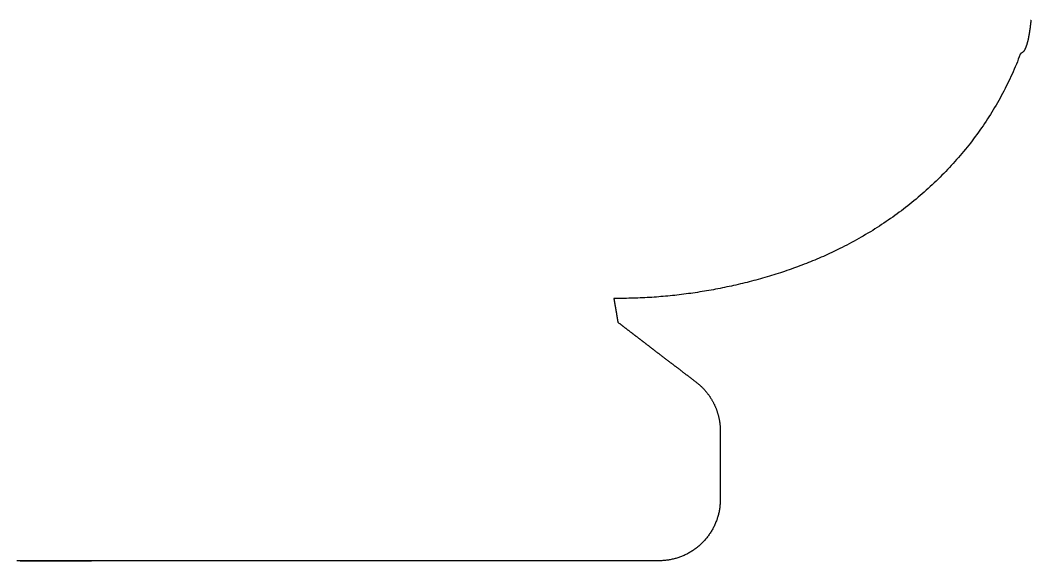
# Model space of a CAD drawing. Extents: x 0 to 29, y 0 to 30.
# Drawn here: x 14.51 to 28.53, y 0.01 to 7.51 of the extents above; entities that cross this region are included whole.
import ezdxf

# ---------------------------------------------------------------- set-up
doc = ezdxf.new("R2010")
doc.units = 0
doc.layers.add('Layer_1', color=7, linetype='CONTINUOUS')

msp = doc.modelspace()

# ---------------------------------------------------------------- linework, layer by layer
at = {"layer": 'Layer_1', "color": 7}
for points in [[(28.524849, 7.507294), (28.525131, 7.506053), (28.525375, 7.504902), (28.525585, 7.503836), (28.525765, 7.502846), (28.52592, 7.501927), (28.526052, 7.501074), (28.526164, 7.500281), (28.526259, 7.499545), (28.52634, 7.49886), (28.526467, 7.49759), (28.526552, 7.496496), (28.526608, 7.495551), (28.526641, 7.494733), (28.526658, 7.494025), (28.526665, 7.493412), (28.526655, 7.492351), (28.526631, 7.491566), (28.526603, 7.490984), (28.526546, 7.490121), (28.526469, 7.48927), (28.526469, 7.48927), (28.526469, 7.48927), (28.526469, 7.48927), (28.526469, 7.48927), (28.526469, 7.48927), (28.526469, 7.48927), (28.526469, 7.48927), (28.526469, 7.48927), (28.526469, 7.48927), (28.526469, 7.48927), (28.526469, 7.48927), (28.526469, 7.48927), (28.526469, 7.48927), (28.526469, 7.48927), (28.526469, 7.48927), (28.526469, 7.48927), (28.526469, 7.48927), (28.526469, 7.48927), (28.526038, 7.48506), (28.525607, 7.480903), (28.525177, 7.476796), (28.524747, 7.472739), (28.524319, 7.468731), (28.52389, 7.464773), (28.523463, 7.460863), (28.523036, 7.457), (28.52261, 7.453184), (28.522042, 7.448164), (28.521476, 7.443224), (28.520912, 7.438364), (28.520349, 7.433581), (28.519788, 7.428876), (28.519229, 7.424246), (28.518671, 7.419689), (28.518116, 7.415206), (28.517562, 7.410793), (28.51701, 7.406451), (28.516461, 7.402178), (28.515913, 7.397972), (28.515368, 7.393833), (28.514825, 7.389759), (28.514284, 7.385749), (28.513746, 7.381802), (28.51321, 7.377916), (28.512676, 7.374092), (28.512144, 7.370327), (28.511615, 7.366621), (28.511089, 7.362973), (28.510565, 7.359381), (28.510044, 7.355845), (28.509525, 7.352364), (28.509009, 7.348936), (28.508495, 7.345561), (28.507984, 7.342238), (28.507476, 7.338966), (28.50697, 7.335744), (28.506467, 7.332572), (28.505967, 7.329447), (28.50547, 7.326371), (28.504727, 7.321834), (28.503991, 7.317401), (28.503262, 7.313068), (28.502538, 7.308832), (28.501822, 7.304692), (28.501111, 7.300644), (28.500407, 7.296687), (28.49971, 7.292818), (28.499019, 7.289036), (28.498106, 7.284112), (28.497204, 7.279333), (28.496315, 7.274694), (28.495437, 7.27019), (28.494571, 7.265817), (28.493716, 7.26157), (28.492873, 7.257445), (28.492041, 7.253439), (28.491221, 7.249546), (28.490412, 7.245765), (28.489615, 7.24209), (28.488829, 7.23852), (28.488054, 7.235049), (28.48729, 7.231676), (28.486537, 7.228396), (28.485796, 7.225208), (28.485065, 7.222107), (28.483985, 7.217598), (28.482928, 7.213274), (28.481896, 7.209125), (28.480887, 7.205144), (28.479901, 7.201322), (28.478616, 7.196444), (28.477371, 7.191823), (28.476165, 7.187442), (28.474996, 7.183289), (28.473864, 7.179349), (28.472768, 7.175609), (28.471706, 7.172058), (28.470679, 7.168686), (28.469684, 7.165481), (28.468721, 7.162434), (28.467323, 7.158106), (28.465994, 7.154092), (28.464728, 7.150363), (28.463124, 7.145761), (28.461624, 7.141583), (28.460222, 7.137785), (28.458911, 7.134327), (28.457686, 7.131173), (28.455971, 7.126882), (28.454423, 7.123135), (28.452563, 7.118785), (28.450945, 7.115134), (28.449537, 7.112057), (28.447702, 7.108181), (28.44573, 7.104185), (28.444263, 7.101325), (28.442083, 7.097248), (28.439929, 7.09342), (28.439285, 7.092311), (28.438654, 7.091241), (28.438035, 7.090208), (28.437429, 7.089211), (28.436835, 7.088249), (28.436253, 7.08732), (28.435682, 7.086423), (28.435123, 7.085557), (28.434575, 7.084721), (28.434038, 7.083913), (28.433512, 7.083132), (28.432997, 7.082378), (28.432492, 7.081649), (28.431998, 7.080944), (28.431513, 7.080263), (28.431038, 7.079604), (28.430573, 7.078968), (28.430117, 7.078352), (28.42967, 7.077756), (28.429232, 7.077179), (28.428804, 7.076622), (28.427965, 7.075551), (28.427161, 7.074549), (28.426389, 7.073609), (28.425648, 7.072728), (28.424937, 7.071901), (28.424255, 7.071125), (28.4236, 7.070396), (28.422971, 7.06971), (28.422368, 7.069065), (28.421789, 7.068457), (28.421232, 7.067885), (28.420698, 7.067346), (28.420185, 7.066838), (28.419693, 7.066358), (28.41922, 7.065905), (28.418315, 7.06506), (28.417481, 7.064304), (28.416711, 7.063628), (28.416001, 7.063022), (28.415346, 7.062476), (28.41474, 7.061984), (28.41418, 7.06154), (28.413663, 7.061138), (28.413184, 7.060773), (28.412303, 7.06012), (28.411551, 7.059581), (28.410907, 7.059132), (28.410354, 7.058756), (28.40988, 7.05844), (28.409068, 7.057914), (28.408477, 7.05754), (28.407616, 7.057012), (28.406789, 7.05652), (28.406789, 7.05652), (28.406789, 7.05652), (28.406789, 7.05652), (28.406789, 7.05652), (28.406789, 7.05652), (28.406789, 7.05652), (28.406789, 7.05652), (28.406789, 7.05652), (28.406789, 7.05652), (28.406789, 7.05652), (28.406789, 7.05652), (28.406789, 7.05652), (28.406789, 7.05652), (28.406789, 7.05652), (28.406789, 7.05652), (28.406789, 7.05652), (28.406789, 7.05652), (28.406789, 7.05652), (28.406789, 7.05652), (28.406789, 7.05652), (28.406789, 7.05652), (28.406789, 7.05652), (28.406789, 7.05652), (28.406789, 7.05652), (28.406789, 7.05652), (28.406789, 7.05652), (28.406789, 7.05652), (28.406789, 7.05652), (28.406789, 7.05652), (28.406789, 7.05652), (28.406789, 7.05652), (28.406789, 7.05652), (28.406789, 7.05652), (28.406789, 7.05652), (28.406789, 7.05652), (28.406789, 7.05652), (28.406789, 7.05652), (28.406789, 7.05652), (28.406789, 7.05652), (28.406789, 7.05652), (28.406789, 7.05652), (28.406789, 7.05652), (28.406789, 7.05652), (28.406789, 7.05652), (28.406789, 7.05652), (28.406789, 7.05652), (28.4061, 7.056145), (28.405494, 7.055793), (28.404955, 7.055464), (28.404473, 7.055155), (28.403617, 7.054576), (28.402903, 7.054069), (28.402295, 7.053625), (28.401766, 7.053237), (28.4013, 7.052897), (28.400465, 7.052303), (28.39981, 7.051857), (28.399296, 7.051523), (28.398477, 7.051021), (28.398043, 7.050771), (28.397589, 7.05052), (28.397589, 7.05052), (28.397589, 7.05052), (28.397589, 7.05052), (28.397589, 7.05052), (28.397589, 7.05052), (28.397589, 7.05052), (28.397589, 7.05052), (28.397589, 7.05052), (28.397589, 7.05052), (28.397589, 7.05052), (28.397589, 7.05052), (28.397589, 7.05052), (28.397589, 7.05052), (28.397589, 7.05052), (28.397589, 7.05052), (28.397589, 7.05052), (28.397589, 7.05052), (28.397589, 7.05052), (28.397589, 7.05052), (28.397589, 7.05052), (28.397589, 7.05052), (28.397589, 7.05052), (28.397589, 7.05052), (28.397589, 7.05052), (28.397589, 7.05052), (28.397589, 7.05052), (28.397589, 7.05052), (28.397589, 7.05052), (28.397589, 7.05052), (28.397589, 7.05052), (28.397589, 7.05052), (28.397589, 7.05052), (28.397589, 7.05052), (28.397589, 7.05052), (28.397589, 7.05052), (28.397589, 7.05052), (28.397589, 7.05052), (28.397589, 7.05052), (28.397589, 7.05052), (28.397589, 7.05052), (28.397589, 7.05052), (28.397589, 7.05052), (28.397589, 7.05052), (28.397589, 7.05052), (28.397589, 7.05052), (28.397589, 7.05052), (28.397589, 7.05052), (28.397589, 7.05052), (28.397589, 7.05052), (28.397589, 7.05052), (28.397589, 7.05052), (28.397589, 7.05052), (28.397589, 7.05052), (28.397589, 7.05052), (28.397589, 7.05052), (28.397589, 7.05052), (28.397589, 7.05052), (28.397589, 7.05052), (28.397589, 7.05052), (28.397589, 7.05052), (28.397589, 7.05052), (28.397589, 7.05052), (28.397589, 7.05052), (28.397589, 7.05052), (28.397589, 7.05052), (28.397589, 7.05052), (28.397589, 7.05052), (28.397589, 7.05052), (28.397589, 7.05052), (28.397589, 7.05052), (28.397589, 7.05052), (28.397589, 7.05052), (28.397589, 7.05052), (28.397589, 7.05052), (28.397589, 7.05052), (28.397589, 7.05052), (28.397589, 7.05052), (28.397589, 7.05052), (28.397589, 7.05052), (28.397589, 7.05052), (28.397589, 7.05052), (28.397589, 7.05052), (28.397589, 7.05052), (28.397589, 7.05052), (28.397589, 7.05052), (28.396771, 7.050177), (28.395916, 7.049785), (28.395099, 7.04939), (28.394357, 7.049017), (28.393703, 7.048678), (28.39314, 7.048376), (28.39266, 7.048113), (28.391872, 7.04766), (28.391338, 7.047337), (28.390666, 7.046894), (28.390189, 7.04652), (28.390189, 7.04652), (28.390189, 7.04652), (28.390189, 7.04652), (28.390189, 7.04652), (28.390189, 7.04652), (28.390189, 7.04652), (28.390189, 7.04652), (28.390189, 7.04652), (28.390189, 7.04652), (28.390189, 7.04652), (28.390189, 7.04652), (28.390189, 7.04652), (28.390189, 7.04652), (28.390189, 7.04652), (28.390189, 7.04652), (28.390189, 7.04652), (28.390189, 7.04652), (28.390189, 7.04652), (28.390189, 7.04652), (28.390189, 7.04652), (28.390189, 7.04652), (28.390189, 7.04652), (28.390189, 7.04652), (28.390189, 7.04652), (28.390189, 7.04652), (28.390189, 7.04652), (28.390189, 7.04652), (28.390189, 7.04652), (28.390189, 7.04652), (28.390189, 7.04652), (28.390189, 7.04652), (28.390189, 7.04652), (28.390189, 7.04652), (28.390189, 7.04652), (28.390189, 7.04652), (28.390189, 7.04652), (28.390189, 7.04652), (28.390189, 7.04652), (28.390189, 7.04652), (28.390189, 7.04652), (28.390189, 7.04652), (28.390189, 7.04652), (28.390189, 7.04652), (28.390189, 7.04652), (28.390189, 7.04652), (28.390189, 7.04652), (28.390189, 7.04652), (28.390189, 7.04652), (28.390189, 7.04652), (28.390189, 7.04652), (28.390189, 7.04652), (28.390189, 7.04652), (28.390189, 7.04652), (28.390189, 7.04652), (28.390189, 7.04652), (28.390189, 7.04652), (28.390189, 7.04652), (28.390189, 7.04652), (28.390189, 7.04652), (28.390189, 7.04652), (28.390189, 7.04652), (28.390189, 7.04652), (28.390189, 7.04652), (28.390189, 7.04652), (28.390189, 7.04652), (28.390189, 7.04652), (28.390189, 7.04652), (28.390189, 7.04652), (28.390189, 7.04652), (28.390189, 7.04652), (28.390189, 7.04652), (28.390189, 7.04652), (28.390189, 7.04652), (28.390189, 7.04652), (28.390189, 7.04652), (28.390189, 7.04652), (28.390189, 7.04652), (28.390189, 7.04652), (28.390189, 7.04652), (28.390189, 7.04652), (28.390189, 7.04652), (28.390189, 7.04652), (28.390189, 7.04652), (28.390189, 7.04652), (28.390189, 7.04652), (28.390189, 7.04652), (28.390189, 7.04652), (28.390189, 7.04652), (28.390189, 7.04652), (28.389821, 7.046253), (28.389254, 7.045828), (28.388626, 7.045354), (28.388013, 7.044891), (28.387451, 7.044471), (28.386957, 7.044104), (28.38613, 7.0435), (28.385577, 7.043109), (28.384929, 7.042681), (28.384589, 7.04252), (28.384589, 7.04252), (28.384589, 7.04252), (28.384589, 7.04252), (28.384589, 7.04252), (28.384589, 7.04252), (28.384589, 7.04252), (28.384589, 7.04252), (28.384589, 7.04252), (28.384589, 7.04252), (28.384589, 7.04252), (28.384589, 7.04252), (28.384589, 7.04252), (28.384589, 7.04252), (28.384589, 7.04252), (28.384589, 7.04252), (28.384589, 7.04252), (28.384589, 7.04252), (28.384589, 7.04252), (28.384589, 7.04252), (28.384589, 7.04252), (28.384589, 7.04252), (28.384589, 7.04252), (28.384589, 7.04252), (28.384589, 7.04252), (28.384589, 7.04252), (28.384589, 7.04252), (28.384589, 7.04252), (28.384589, 7.04252), (28.384589, 7.04252), (28.384589, 7.04252), (28.384589, 7.04252), (28.384589, 7.04252), (28.384589, 7.04252), (28.384589, 7.04252), (28.384589, 7.04252), (28.384589, 7.04252), (28.384589, 7.04252), (28.384589, 7.04252), (28.384589, 7.04252), (28.384589, 7.04252), (28.384589, 7.04252), (28.384589, 7.04252), (28.384589, 7.04252), (28.384589, 7.04252), (28.384589, 7.04252), (28.384589, 7.04252), (28.384589, 7.04252), (28.384589, 7.04252), (28.384589, 7.04252), (28.384589, 7.04252), (28.384589, 7.04252), (28.384589, 7.04252), (28.384589, 7.04252), (28.384589, 7.04252), (28.384589, 7.04252), (28.384589, 7.04252), (28.384589, 7.04252), (28.384589, 7.04252), (28.384589, 7.04252), (28.384589, 7.04252), (28.384589, 7.04252), (28.384589, 7.04252), (28.384589, 7.04252), (28.384589, 7.04252), (28.384589, 7.04252), (28.384589, 7.04252), (28.384589, 7.04252), (28.384589, 7.04252), (28.384589, 7.04252), (28.384589, 7.04252), (28.384589, 7.04252), (28.384589, 7.04252), (28.384589, 7.04252), (28.384589, 7.04252), (28.384589, 7.04252), (28.384589, 7.04252), (28.384589, 7.04252), (28.384589, 7.04252), (28.384589, 7.04252), (28.384589, 7.04252), (28.384589, 7.04252), (28.384589, 7.04252), (28.384589, 7.04252), (28.384589, 7.04252), (28.384589, 7.04252), (28.384589, 7.04252), (28.384589, 7.04252), (28.384589, 7.04252), (28.384589, 7.04252), (28.384589, 7.04252), (28.384339, 7.042105), (28.383958, 7.041373), (28.383537, 7.040526), (28.383126, 7.039679), (28.382751, 7.03889), (28.382423, 7.038187), (28.382143, 7.037577), (28.381908, 7.037058), (28.381534, 7.036208), (28.381295, 7.035643), (28.381025, 7.034956), (28.380889, 7.03452), (28.380889, 7.03452), (28.380889, 7.03452), (28.380889, 7.03452), (28.380889, 7.03452), (28.380889, 7.03452), (28.380889, 7.03452), (28.380889, 7.03452), (28.380889, 7.03452), (28.380889, 7.03452), (28.380889, 7.03452), (28.380889, 7.03452), (28.380889, 7.03452), (28.380889, 7.03452), (28.380889, 7.03452), (28.380889, 7.03452), (28.380889, 7.03452), (28.380889, 7.03452), (28.380889, 7.03452), (28.380889, 7.03452), (28.380889, 7.03452), (28.380889, 7.03452), (28.380889, 7.03452), (28.380889, 7.03452), (28.380889, 7.03452), (28.380889, 7.03452), (28.380889, 7.03452), (28.380889, 7.03452), (28.380889, 7.03452), (28.380889, 7.03452), (28.380889, 7.03452), (28.380889, 7.03452), (28.380889, 7.03452), (28.380889, 7.03452), (28.380889, 7.03452), (28.380889, 7.03452), (28.380889, 7.03452), (28.380889, 7.03452), (28.380889, 7.03452), (28.380889, 7.03452), (28.380889, 7.03452), (28.380889, 7.03452), (28.380889, 7.03452), (28.380889, 7.03452), (28.380889, 7.03452), (28.380889, 7.03452), (28.380889, 7.03452), (28.380889, 7.03452), (28.380889, 7.03452), (28.380889, 7.03452), (28.380889, 7.03452), (28.380889, 7.03452), (28.380889, 7.03452), (28.380889, 7.03452), (28.380889, 7.03452), (28.380889, 7.03452), (28.380889, 7.03452), (28.380889, 7.03452), (28.380889, 7.03452), (28.380889, 7.03452), (28.380889, 7.03452), (28.380889, 7.03452), (28.380889, 7.03452), (28.380889, 7.03452), (28.380889, 7.03452), (28.380889, 7.03452), (28.380889, 7.03452), (28.380889, 7.03452), (28.380889, 7.03452), (28.380889, 7.03452), (28.380889, 7.03452), (28.380889, 7.03452), (28.380889, 7.03452), (28.380889, 7.03452), (28.380889, 7.03452), (28.380889, 7.03452), (28.380889, 7.03452), (28.380889, 7.03452), (28.380889, 7.03452), (28.380889, 7.03452), (28.380889, 7.03452), (28.380889, 7.03452), (28.380889, 7.03452), (28.380889, 7.03452), (28.380889, 7.03452), (28.380889, 7.03452), (28.380889, 7.03452), (28.380889, 7.03452), (28.380889, 7.03452), (28.367404, 6.999118), (28.353775, 6.964209), (28.34001, 6.929785), (28.326118, 6.895839), (28.311431, 6.860775), (28.296622, 6.826222), (28.281699, 6.792173), (28.266671, 6.75862), (28.251544, 6.725557), (28.235629, 6.691498), (28.219625, 6.657958), (28.203539, 6.624929), (28.186671, 6.590993), (28.16973, 6.557597), (28.152727, 6.524732), (28.135668, 6.492389), (28.117844, 6.459238), (28.099976, 6.426636), (28.081351, 6.393293), (28.062698, 6.360525), (28.044023, 6.32832), (28.025335, 6.29667), (28.005918, 6.26437), (27.986503, 6.232646), (27.966375, 6.200337), (27.946267, 6.168626), (27.926185, 6.1375), (27.906139, 6.106948), (27.885415, 6.075893), (27.864028, 6.044382), (27.842704, 6.013494), (27.821453, 5.983214), (27.80028, 5.953531), (27.778487, 5.923465), (27.756088, 5.893063), (27.733802, 5.863298), (27.711635, 5.834155), (27.688209, 5.803844), (27.664931, 5.774205), (27.64181, 5.745223), (27.61885, 5.716883), (27.594711, 5.687543), (27.570766, 5.658889), (27.547021, 5.630903), (27.522168, 5.602056), (27.497551, 5.573916), (27.473173, 5.546466), (27.447764, 5.518283), (27.422631, 5.490824), (27.397779, 5.464069), (27.371978, 5.436701), (27.346494, 5.410066), (27.320128, 5.382915), (27.294117, 5.356523), (27.267294, 5.329706), (27.240864, 5.303669), (27.213694, 5.277294), (27.186955, 5.251716), (27.159549, 5.22588), (27.131531, 5.199855), (27.104021, 5.174675), (27.077017, 5.150311), (27.048471, 5.124927), (27.020507, 5.100422), (26.99214, 5.075923), (26.963429, 5.051486), (26.93537, 5.027947), (26.906124, 5.003764), (26.877603, 4.980523), (26.848057, 4.956793), (26.819307, 4.934037), (26.789692, 4.910932), (26.760941, 4.888822), (26.731483, 4.866491), (26.701443, 4.844049), (26.670949, 4.821603), (26.640129, 4.799252), (26.61046, 4.778052), (26.579306, 4.756116), (26.549444, 4.735398), (26.518438, 4.7142), (26.487704, 4.693499), (26.45735, 4.673354), (26.426443, 4.653141), (26.395243, 4.63304), (26.364001, 4.613213), (26.33296, 4.593806), (26.300731, 4.573961), (26.267879, 4.554047), (26.234951, 4.534402), (26.202461, 4.515322), (26.170873, 4.497058), (26.138568, 4.478666), (26.106618, 4.460759), (26.074437, 4.443002), (26.040976, 4.424833), (26.008007, 4.40722), (25.975406, 4.390083), (25.941881, 4.372746), (25.908207, 4.35562), (25.879107, 4.341055), (25.850161, 4.326786), (25.821373, 4.312806), (25.792747, 4.299109), (25.764287, 4.285691), (25.735995, 4.272545), (25.706595, 4.259084), (25.677386, 4.245909), (25.648371, 4.233015), (25.618298, 4.219849), (25.588442, 4.206976), (25.558808, 4.194389), (25.529397, 4.182083), (25.500211, 4.17005), (25.471254, 4.158285), (25.442525, 4.146783), (25.412839, 4.135071), (25.382225, 4.123176), (25.351887, 4.111569), (25.321826, 4.100243), (25.292043, 4.089191), (25.262538, 4.078406), (25.233314, 4.067884), (25.203254, 4.057223), (25.172394, 4.046449), (25.141861, 4.035957), (25.111653, 4.025738), (25.081773, 4.015787), (25.052218, 4.006097), (25.020898, 3.995991), (24.989952, 3.986169), (24.959378, 3.976622), (24.929175, 3.967344), (24.899342, 3.958327), (24.867911, 3.948983), (24.836896, 3.939919), (24.806297, 3.931128), (24.77611, 3.922601), (24.744469, 3.913817), (24.713288, 3.905314), (24.682564, 3.897083), (24.652291, 3.889114), (24.620711, 3.880951), (24.589629, 3.873064), (24.559041, 3.865445), (24.528941, 3.858083), (24.497677, 3.85058), (24.466946, 3.843346), (24.43515, 3.836007), (24.40393, 3.828946), (24.373278, 3.82215), (24.341681, 3.815288), (24.310693, 3.808697), (24.278858, 3.80207), (24.247671, 3.795718), (24.217122, 3.78963), (24.18584, 3.783534), (24.1539, 3.777451), (24.122681, 3.771645), (24.092169, 3.766103), (24.059864, 3.760377), (24.028357, 3.754932), (23.997629, 3.749756), (23.965359, 3.744461), (23.933954, 3.739447), (23.902302, 3.734531), (23.870473, 3.729728), (23.839564, 3.725197), (23.807551, 3.720644), (23.776531, 3.716366), (23.744596, 3.712101), (23.713718, 3.708111), (23.682106, 3.704162), (23.64991, 3.700282), (23.617279, 3.696495), (23.585926, 3.692995), (23.554296, 3.689601), (23.522525, 3.686332), (23.490747, 3.683201), (23.459086, 3.680222), (23.426409, 3.677293), (23.395404, 3.674651), (23.363727, 3.67209), (23.331661, 3.66964), (23.299481, 3.667327), (23.26745, 3.66517), (23.235811, 3.663181), (23.203154, 3.661276), (23.171572, 3.659579), (23.139849, 3.658017), (23.107242, 3.656562), (23.075728, 3.655301), (23.043686, 3.654167), (23.012183, 3.653197), (22.980636, 3.65237), (22.94803, 3.65167), (22.916095, 3.651137), (22.884705, 3.65076), (22.852615, 3.650528), (22.820576, 3.65045), (22.819687, 3.65045), (22.818697, 3.65045), (22.81742, 3.65045), (22.815906, 3.65045), (22.814197, 3.65045), (22.81329, 3.65045), (22.812348, 3.65045), (22.811376, 3.65045), (22.810378, 3.65045), (22.809356, 3.65045), (22.808315, 3.65045), (22.807257, 3.65045), (22.806184, 3.65045), (22.8051, 3.65045), (22.804007, 3.65045), (22.802907, 3.65045), (22.801803, 3.65045), (22.800696, 3.65045), (22.799587, 3.65045), (22.79848, 3.65045), (22.797374, 3.65045), (22.796272, 3.65045), (22.795175, 3.65045), (22.794084, 3.65045), (22.793001, 3.65045), (22.791925, 3.65045), (22.790859, 3.65045), (22.789803, 3.65045), (22.788757, 3.65045), (22.787723, 3.65045), (22.786701, 3.65045), (22.785691, 3.65045), (22.784695, 3.65045), (22.783712, 3.65045), (22.782743, 3.65045), (22.781788, 3.65045), (22.780848, 3.65045), (22.779922, 3.65045), (22.779011, 3.65045), (22.778116, 3.65045), (22.777236, 3.65045), (22.776371, 3.65045), (22.775521, 3.65045), (22.774687, 3.65045), (22.773869, 3.65045), (22.773066, 3.65045), (22.771494, 3.65045), (22.769985, 3.65045), (22.768538, 3.65045), (22.767151, 3.65045), (22.765824, 3.65045), (22.764555, 3.65045), (22.763343, 3.65045), (22.762186, 3.65045), (22.761083, 3.65045), (22.760032, 3.65045), (22.759031, 3.65045), (22.758078, 3.65045), (22.757172, 3.65045), (22.75631, 3.65045), (22.755492, 3.65045), (22.754715, 3.65045), (22.753978, 3.65045), (22.753278, 3.65045), (22.751967, 3.65045), (22.750791, 3.65045), (22.74974, 3.65045), (22.748801, 3.65045), (22.747962, 3.65045), (22.747216, 3.65045), (22.746551, 3.65045), (22.7454, 3.65045), (22.7445, 3.65045), (22.743798, 3.65045), (22.742772, 3.65045), (22.74175, 3.65045), (22.741396, 3.65045), (22.741396, 3.65045), (22.741396, 3.65045), (22.741396, 3.65045), (22.741396, 3.65045), (22.741396, 3.65045), (22.741396, 3.65045), (22.741396, 3.65045), (22.741396, 3.65045), (22.741396, 3.65045), (22.741396, 3.65045), (22.741396, 3.65045), (22.741396, 3.65045), (22.741396, 3.65045), (22.741396, 3.65045), (22.741396, 3.65045), (22.741396, 3.65045), (22.741396, 3.65045), (22.741396, 3.65045), (22.741396, 3.65045), (22.741396, 3.65045), (22.741396, 3.65045), (22.741396, 3.65045), (22.741396, 3.65045), (22.741555, 3.6495), (22.741711, 3.648566), (22.741897, 3.647458), (22.741995, 3.646872), (22.742096, 3.646268), (22.742199, 3.645653), (22.742303, 3.645032), (22.742407, 3.644408), (22.742512, 3.643787), (22.742615, 3.64317), (22.742717, 3.642561), (22.742817, 3.641962), (22.742915, 3.641374), (22.743012, 3.640801), (22.743199, 3.63968), (22.743375, 3.638627), (22.74354, 3.637646), (22.743692, 3.636737), (22.743832, 3.6359), (22.74396, 3.635133), (22.744078, 3.634433), (22.744184, 3.633796), (22.744281, 3.633219), (22.744452, 3.632196), (22.74459, 3.631374), (22.7447, 3.630718), (22.744864, 3.629734), (22.744962, 3.629151), (22.745096, 3.62835), (22.745096, 3.62835), (22.745096, 3.62835), (22.745096, 3.62835), (22.745096, 3.62835), (22.745096, 3.62835), (22.745096, 3.62835), (22.745096, 3.62835), (22.745096, 3.62835), (22.745096, 3.62835), (22.745096, 3.62835), (22.745096, 3.62835), (22.745096, 3.62835), (22.745096, 3.62835), (22.745096, 3.62835), (22.745096, 3.62835), (22.745096, 3.62835), (22.745096, 3.62835), (22.745096, 3.62835), (22.745096, 3.62835), (22.745096, 3.62835), (22.745096, 3.62835), (22.745096, 3.62835), (22.745096, 3.62835), (22.745096, 3.62835), (22.745096, 3.62835), (22.745096, 3.62835), (22.745096, 3.62835), (22.745096, 3.62835), (22.745096, 3.62835), (22.745096, 3.62835), (22.745096, 3.62835), (22.745096, 3.62835), (22.745096, 3.62835), (22.745096, 3.62835), (22.745096, 3.62835), (22.745096, 3.62835), (22.745096, 3.62835), (22.745096, 3.62835), (22.745096, 3.62835), (22.745096, 3.62835), (22.745096, 3.62835), (22.745096, 3.62835), (22.745096, 3.62835), (22.745096, 3.62835), (22.745096, 3.62835), (22.745096, 3.62835), (22.745096, 3.62835), (22.745096, 3.62835), (22.745096, 3.62835), (22.745096, 3.62835), (22.745096, 3.62835), (22.745096, 3.62835), (22.745096, 3.62835), (22.745096, 3.62835), (22.745096, 3.62835), (22.745096, 3.62835), (22.745096, 3.62835), (22.745096, 3.62835), (22.745096, 3.62835), (22.745096, 3.62835), (22.745096, 3.62835), (22.745096, 3.62835), (22.745096, 3.62835), (22.745096, 3.62835), (22.745096, 3.62835), (22.745096, 3.62835), (22.745096, 3.62835), (22.745096, 3.62835), (22.745096, 3.62835), (22.745096, 3.62835), (22.745096, 3.62835), (22.745348, 3.626875), (22.745621, 3.625284), (22.745912, 3.623588), (22.746221, 3.621795), (22.746545, 3.619916), (22.746883, 3.61796), (22.747233, 3.615934), (22.747594, 3.613846), (22.747965, 3.611705), (22.748345, 3.609515), (22.748732, 3.607285), (22.749125, 3.605019), (22.749524, 3.602724), (22.749927, 3.600404), (22.750334, 3.598064), (22.750743, 3.59571), (22.751155, 3.593344), (22.751568, 3.59097), (22.751981, 3.588594), (22.752395, 3.586217), (22.752809, 3.583842), (22.753221, 3.581474), (22.753632, 3.579114), (22.754042, 3.576764), (22.754449, 3.574428), (22.754853, 3.572107), (22.755255, 3.569802), (22.755653, 3.567517), (22.756048, 3.565251), (22.756439, 3.563007), (22.756826, 3.560786), (22.757209, 3.55859), (22.757588, 3.556418), (22.757962, 3.554272), (22.758331, 3.552154), (22.758696, 3.550063), (22.759055, 3.548), (22.75941, 3.545966), (22.759759, 3.543962), (22.760104, 3.541987), (22.760443, 3.540042), (22.760776, 3.538128), (22.761105, 3.536244), (22.761428, 3.534391), (22.761745, 3.532568), (22.762058, 3.530777), (22.762365, 3.529016), (22.762666, 3.527286), (22.762962, 3.525587), (22.763253, 3.523919), (22.763538, 3.522281), (22.763818, 3.520673), (22.764093, 3.519096), (22.764363, 3.517548), (22.764627, 3.51603), (22.764886, 3.514542), (22.76514, 3.513083), (22.765389, 3.511652), (22.765634, 3.51025), (22.765873, 3.508877), (22.766107, 3.507531), (22.766336, 3.506212), (22.766561, 3.504921), (22.767, 3.502398), (22.767421, 3.499982), (22.767823, 3.497667), (22.768208, 3.495452), (22.768577, 3.493332), (22.768929, 3.491304), (22.769266, 3.489366), (22.769588, 3.487513), (22.769895, 3.485743), (22.770188, 3.484052), (22.770468, 3.482438), (22.770736, 3.480896), (22.770991, 3.479424), (22.771234, 3.47802), (22.771467, 3.47668), (22.771688, 3.475401), (22.771899, 3.474181), (22.772101, 3.473017), (22.772481, 3.470814), (22.772827, 3.468814), (22.773141, 3.466997), (22.773425, 3.465348), (22.773683, 3.46385), (22.773917, 3.46249), (22.77413, 3.461254), (22.774323, 3.460131), (22.774668, 3.45812), (22.774951, 3.456466), (22.775184, 3.455102), (22.775376, 3.453974), (22.775685, 3.452151), (22.775894, 3.450914), (22.776038, 3.450062), (22.776231, 3.448909), (22.776396, 3.44791), (22.776396, 3.44791), (22.776396, 3.44791), (22.776623, 3.446483), (22.776877, 3.444895), (22.777203, 3.442847), (22.777388, 3.441685), (22.777587, 3.440438), (22.777798, 3.439114), (22.77802, 3.437722), (22.778252, 3.436267), (22.778492, 3.434758), (22.778741, 3.4332), (22.778996, 3.431599), (22.779257, 3.429962), (22.779523, 3.428292), (22.779794, 3.426594), (22.780068, 3.424874), (22.780345, 3.423136), (22.780624, 3.421383), (22.780906, 3.419618), (22.781188, 3.417846), (22.781471, 3.41607), (22.781755, 3.414292), (22.782038, 3.412514), (22.782321, 3.41074), (22.782603, 3.408972), (22.782883, 3.407212), (22.783162, 3.405462), (22.783439, 3.403723), (22.783715, 3.401997), (22.783987, 3.400286), (22.784258, 3.39859), (22.784525, 3.396912), (22.78479, 3.395252), (22.785051, 3.393612), (22.785309, 3.391991), (22.785564, 3.390392), (22.785816, 3.388814), (22.786064, 3.387258), (22.786308, 3.385725), (22.786549, 3.384216), (22.786786, 3.38273), (22.787019, 3.381268), (22.787248, 3.379831), (22.787473, 3.378417), (22.787694, 3.377029), (22.787912, 3.375665), (22.788125, 3.374327), (22.788335, 3.373013), (22.78854, 3.371724), (22.788742, 3.370459), (22.788939, 3.36922), (22.789133, 3.368005), (22.789322, 3.366815), (22.789508, 3.365649), (22.78969, 3.364508), (22.789868, 3.36339), (22.790043, 3.362296), (22.790213, 3.361226), (22.79038, 3.360179), (22.790543, 3.359155), (22.790703, 3.358154), (22.790859, 3.357175), (22.791163, 3.355269), (22.791453, 3.353451), (22.791729, 3.351717), (22.791992, 3.350066), (22.792243, 3.348493), (22.792481, 3.346997), (22.792708, 3.345575), (22.792924, 3.344223), (22.793128, 3.342939), (22.793322, 3.34172), (22.793507, 3.340564), (22.793682, 3.339467), (22.793847, 3.338428), (22.794004, 3.337442), (22.794153, 3.336509), (22.794294, 3.335625), (22.794427, 3.334789), (22.794677, 3.333225), (22.794899, 3.331829), (22.795098, 3.330585), (22.795274, 3.329476), (22.795431, 3.32849), (22.795571, 3.327613), (22.795695, 3.326835), (22.795909, 3.325491), (22.796076, 3.324445), (22.796206, 3.323632), (22.796395, 3.322447), (22.796503, 3.321768), (22.796646, 3.32087), (22.796646, 3.32087), (22.796646, 3.32087), (22.796646, 3.32087), (22.796646, 3.32087), (22.796646, 3.32087), (22.796646, 3.32087), (22.796646, 3.32087), (22.796646, 3.32087), (22.796646, 3.32087), (22.802312, 3.316528), (22.806837, 3.313059), (22.812429, 3.308773), (22.817794, 3.304662), (22.822489, 3.301063), (22.827514, 3.297212), (22.832837, 3.293133), (22.838426, 3.288849), (22.842767, 3.285522), (22.847231, 3.282101), (22.851807, 3.278594), (22.856485, 3.275009), (22.861255, 3.271353), (22.866108, 3.267633), (22.871036, 3.263857), (22.876029, 3.26003), (22.881081, 3.256158), (22.886184, 3.252247), (22.891331, 3.248302), (22.896515, 3.244329), (22.90173, 3.240332), (22.906969, 3.236317), (22.912228, 3.232286), (22.917501, 3.228245), (22.922783, 3.224197), (22.928068, 3.220146), (22.933353, 3.216096), (22.938633, 3.212049), (22.943905, 3.208009), (22.949164, 3.203978), (22.954407, 3.19996), (22.95963, 3.195957), (22.964831, 3.19197), (22.970007, 3.188004), (22.975154, 3.184059), (22.980271, 3.180137), (22.985355, 3.176241), (22.990403, 3.172372), (22.995414, 3.168532), (23.000385, 3.164721), (23.005316, 3.160942), (23.010204, 3.157196), (23.015047, 3.153484), (23.019845, 3.149807), (23.024596, 3.146166), (23.029299, 3.142561), (23.033953, 3.138995), (23.038557, 3.135466), (23.04311, 3.131977), (23.047611, 3.128527), (23.052059, 3.125117), (23.05792, 3.120626), (23.063685, 3.116207), (23.069353, 3.111863), (23.074923, 3.107594), (23.080396, 3.1034), (23.08577, 3.099282), (23.091045, 3.095239), (23.096221, 3.091272), (23.101298, 3.08738), (23.106277, 3.083564), (23.111157, 3.079824), (23.11594, 3.076158), (23.120626, 3.072567), (23.125215, 3.06905), (23.129708, 3.065606), (23.134107, 3.062235), (23.138411, 3.058936), (23.143671, 3.054905), (23.148786, 3.050984), (23.15376, 3.047172), (23.159556, 3.04273), (23.165154, 3.03844), (23.170559, 3.034298), (23.175775, 3.0303), (23.180806, 3.026444), (23.185658, 3.022726), (23.190334, 3.019142), (23.19484, 3.015688), (23.200614, 3.011263), (23.206102, 3.007057), (23.211315, 3.003062), (23.216265, 2.999268), (23.220963, 2.995667), (23.225419, 2.992252), (23.230687, 2.988215), (23.23561, 2.984441), (23.241114, 2.980223), (23.24618, 2.97634), (23.25084, 2.972769), (23.256515, 2.968419), (23.261576, 2.964541), (23.266085, 2.961086), (23.271066, 2.957268), (23.276184, 2.953346), (23.281794, 2.949046), (23.286167, 2.945694), (23.291114, 2.941903), (23.295411, 2.93861), (23.301125, 2.93423), (23.307659, 2.929247), (23.312878, 2.925266), (23.319328, 2.920347), (23.325514, 2.915629), (23.33093, 2.911499), (23.336725, 2.907079), (23.342863, 2.902397), (23.349309, 2.897481), (23.354316, 2.893663), (23.359464, 2.889736), (23.364741, 2.885711), (23.370136, 2.881597), (23.375638, 2.877401), (23.381235, 2.873133), (23.386917, 2.868798), (23.392677, 2.864406), (23.398503, 2.859962), (23.404388, 2.855474), (23.410324, 2.850947), (23.416302, 2.846387), (23.422317, 2.8418), (23.428359, 2.837192), (23.434424, 2.832566), (23.440505, 2.827928), (23.446596, 2.823283), (23.452692, 2.818634), (23.458787, 2.813985), (23.464877, 2.809341), (23.470956, 2.804704), (23.477021, 2.800078), (23.483068, 2.795467), (23.489092, 2.790872), (23.495091, 2.786297), (23.501059, 2.781745), (23.506996, 2.777218), (23.512897, 2.772717), (23.51876, 2.768246), (23.524582, 2.763805), (23.530361, 2.759398), (23.536095, 2.755025), (23.541781, 2.750688), (23.547418, 2.746389), (23.553004, 2.742129), (23.558537, 2.737908), (23.564016, 2.733729), (23.56944, 2.729593), (23.574808, 2.725499), (23.580117, 2.72145), (23.585368, 2.717445), (23.590559, 2.713486), (23.59569, 2.709573), (23.600759, 2.705707), (23.606601, 2.701251), (23.61318, 2.696233), (23.619647, 2.691301), (23.626001, 2.686455), (23.632242, 2.681696), (23.638368, 2.677023), (23.644381, 2.672438), (23.650279, 2.667939), (23.656064, 2.663527), (23.661736, 2.659202), (23.667294, 2.654962), (23.67274, 2.650809), (23.678075, 2.64674), (23.683298, 2.642756), (23.688412, 2.638856), (23.694663, 2.634088), (23.700746, 2.629449), (23.706663, 2.624937), (23.712415, 2.62055), (23.718006, 2.616285), (23.724519, 2.611318), (23.730808, 2.606522), (23.736878, 2.601893), (23.742733, 2.597427), (23.74838, 2.59312), (23.753824, 2.588968), (23.759069, 2.584968), (23.764957, 2.580477), (23.771389, 2.575572), (23.777499, 2.570912), (23.783302, 2.566486), (23.78881, 2.562285), (23.794036, 2.558299), (23.800214, 2.553588), (23.805989, 2.549183), (23.812446, 2.544258), (23.818391, 2.539724), (23.82386, 2.535554), (23.830521, 2.530473), (23.836463, 2.525942), (23.841756, 2.521905), (23.847606, 2.517443), (23.853617, 2.512858), (23.860209, 2.507831), (23.865347, 2.503912), (23.871162, 2.499478), (23.877265, 2.494823), (23.882933, 2.4905), (23.889107, 2.485749), (23.895172, 2.480995), (23.901128, 2.476239), (23.906978, 2.471483), (23.912723, 2.466727), (23.918365, 2.461973), (23.925009, 2.456267), (23.93151, 2.450568), (23.937871, 2.444877), (23.944095, 2.439196), (23.950185, 2.433526), (23.956143, 2.427871), (23.961972, 2.42223), (23.967675, 2.416607), (23.973254, 2.411001), (23.978712, 2.405414), (23.984052, 2.399848), (23.989276, 2.394304), (23.994386, 2.388783), (23.999385, 2.383286), (24.004275, 2.377814), (24.009058, 2.372368), (24.013736, 2.366949), (24.018313, 2.361558), (24.022789, 2.356196), (24.027167, 2.350863), (24.032159, 2.344674), (24.037023, 2.338526), (24.042435, 2.331547), (24.047688, 2.324626), (24.052788, 2.317764), (24.057738, 2.310962), (24.062543, 2.304222), (24.067206, 2.297544), (24.071733, 2.29093), (24.076126, 2.284379), (24.08039, 2.277893), (24.084528, 2.271473), (24.088544, 2.265118), (24.092441, 2.258829), (24.096223, 2.252607), (24.099893, 2.246452), (24.103454, 2.240364), (24.10691, 2.234343), (24.111094, 2.226897), (24.115123, 2.219557), (24.119003, 2.212323), (24.122738, 2.205195), (24.126335, 2.198171), (24.129798, 2.191254), (24.133132, 2.18444), (24.136342, 2.177732), (24.140043, 2.169802), (24.143579, 2.162022), (24.146957, 2.154389), (24.150183, 2.146903), (24.153264, 2.139561), (24.156208, 2.132363), (24.159019, 2.125307), (24.161704, 2.118391), (24.164268, 2.111613), (24.166717, 2.104972), (24.169055, 2.098466), (24.171655, 2.091028), (24.174465, 2.08273), (24.177107, 2.074661), (24.17959, 2.066816), (24.181923, 2.059191), (24.184116, 2.051781), (24.186178, 2.044581), (24.188115, 2.037586), (24.189935, 2.030791), (24.192064, 2.02254), (24.194034, 2.014586), (24.195855, 2.006922), (24.197539, 1.999538), (24.199401, 1.990999), (24.201094, 1.982838), (24.202634, 1.97504), (24.204036, 1.967589), (24.20531, 1.960472), (24.206469, 1.953674), (24.207864, 1.945016), (24.209091, 1.93688), (24.210171, 1.929236), (24.211121, 1.922056), (24.212157, 1.913625), (24.213039, 1.905837), (24.213932, 1.897205), (24.214665, 1.889367), (24.215268, 1.882252), (24.215918, 1.87364), (24.216415, 1.866092), (24.216796, 1.859479), (24.217218, 1.850785), (24.217496, 1.843712), (24.217732, 1.836038), (24.217914, 1.827394), (24.218, 1.820181), (24.218025, 1.81296), (24.218025, 1.807625), (24.218025, 1.803364), (24.218025, 1.798098), (24.218025, 1.794111), (24.218025, 1.789773), (24.218025, 1.785116), (24.218025, 1.780173), (24.218025, 1.774971), (24.218025, 1.769538), (24.218025, 1.763898), (24.218025, 1.759556), (24.218025, 1.755122), (24.218025, 1.750603), (24.218025, 1.746009), (24.218025, 1.741347), (24.218025, 1.736626), (24.218025, 1.731852), (24.218025, 1.727033), (24.218025, 1.722174), (24.218025, 1.717283), (24.218025, 1.712364), (24.218025, 1.707424), (24.218025, 1.702467), (24.218025, 1.697499), (24.218025, 1.692524), (24.218025, 1.687547), (24.218025, 1.682571), (24.218025, 1.677602), (24.218025, 1.672642), (24.218025, 1.667695), (24.218025, 1.662764), (24.218025, 1.657852), (24.218025, 1.652962), (24.218025, 1.648098), (24.218025, 1.64326), (24.218025, 1.638452), (24.218025, 1.633677), (24.218025, 1.628935), (24.218025, 1.624229), (24.218025, 1.61956), (24.218025, 1.614931), (24.218025, 1.610342), (24.218025, 1.605796), (24.218025, 1.601293), (24.218025, 1.596834), (24.218025, 1.592421), (24.218025, 1.588055), (24.218025, 1.583736), (24.218025, 1.578041), (24.218025, 1.572434), (24.218025, 1.566916), (24.218025, 1.561488), (24.218025, 1.556152), (24.218025, 1.550907), (24.218025, 1.545755), (24.218025, 1.540695), (24.218025, 1.535729), (24.218025, 1.530855), (24.218025, 1.526075), (24.218025, 1.521387), (24.218025, 1.516792), (24.218025, 1.512289), (24.218025, 1.507877), (24.218025, 1.503557), (24.218025, 1.499326), (24.218025, 1.495185), (24.218025, 1.491133), (24.218025, 1.487168), (24.218025, 1.48329), (24.218025, 1.479497), (24.218025, 1.473945), (24.218025, 1.468582), (24.218025, 1.463402), (24.218025, 1.458402), (24.218025, 1.453579), (24.218025, 1.448926), (24.218025, 1.444441), (24.218025, 1.440119), (24.218025, 1.434579), (24.218025, 1.429313), (24.218025, 1.424308), (24.218025, 1.419556), (24.218025, 1.415045), (24.218025, 1.410765), (24.218025, 1.406707), (24.218025, 1.402859), (24.218025, 1.399214), (24.218025, 1.394064), (24.218025, 1.389324), (24.218025, 1.384965), (24.218025, 1.379656), (24.218025, 1.374922), (24.218025, 1.370705), (24.218025, 1.366953), (24.218025, 1.362017), (24.218025, 1.356605), (24.218025, 1.352384), (24.218025, 1.347609), (24.218025, 1.34346), (24.218025, 1.33794), (24.218025, 1.332626), (24.218025, 1.328381), (24.218025, 1.323136), (24.218025, 1.319164), (24.218025, 1.314843), (24.218025, 1.310205), (24.218025, 1.305281), (24.218025, 1.300099), (24.218025, 1.294687), (24.218025, 1.289069), (24.218025, 1.284744), (24.218025, 1.280327), (24.218025, 1.275826), (24.218025, 1.27125), (24.218025, 1.266606), (24.218025, 1.261903), (24.218025, 1.257148), (24.218025, 1.252348), (24.218025, 1.247508), (24.218025, 1.242635), (24.218025, 1.237736), (24.218025, 1.232815), (24.218025, 1.227877), (24.218025, 1.222928), (24.218025, 1.217973), (24.218025, 1.213015), (24.218025, 1.208059), (24.218025, 1.203109), (24.218025, 1.198168), (24.218025, 1.19324), (24.218025, 1.188329), (24.218025, 1.183436), (24.218025, 1.178565), (24.218025, 1.17372), (24.218025, 1.168901), (24.218025, 1.164112), (24.218025, 1.159355), (24.218025, 1.154631), (24.218025, 1.149944), (24.218025, 1.145293), (24.218025, 1.140682), (24.218025, 1.136111), (24.218025, 1.131583), (24.218025, 1.127097), (24.218025, 1.122656), (24.218025, 1.11826), (24.218025, 1.113911), (24.218025, 1.109608), (24.218025, 1.103936), (24.218025, 1.098351), (24.218025, 1.092854), (24.218025, 1.087448), (24.218025, 1.082132), (24.218025, 1.076908), (24.218025, 1.071775), (24.218025, 1.066735), (24.218025, 1.061788), (24.218025, 1.056934), (24.218025, 1.052172), (24.218025, 1.047503), (24.218025, 1.042925), (24.218025, 1.03844), (24.218025, 1.034045), (24.218025, 1.029742), (24.218025, 1.025528), (24.218025, 1.021403), (24.218025, 1.017366), (24.218025, 1.013417), (24.218025, 1.009554), (24.218025, 1.005776), (24.218025, 1.000246), (24.218025, 0.994903), (24.218025, 0.989743), (24.218025, 0.984763), (24.218025, 0.979958), (24.218025, 0.975324), (24.218025, 0.970856), (24.218025, 0.966551), (24.218025, 0.961033), (24.218025, 0.955787), (24.218025, 0.950802), (24.218025, 0.946068), (24.218025, 0.941575), (24.218025, 0.937312), (24.218025, 0.933269), (24.218025, 0.929436), (24.218025, 0.925805), (24.218025, 0.920676), (24.218025, 0.915954), (24.218025, 0.911612), (24.218025, 0.906324), (24.218025, 0.901608), (24.218025, 0.897408), (24.218025, 0.89367), (24.218025, 0.888754), (24.218025, 0.883362), (24.218025, 0.879158), (24.218025, 0.874402), (24.218025, 0.870269), (24.218025, 0.86477), (24.217907, 0.851018), (24.217579, 0.837452), (24.217046, 0.824072), (24.216318, 0.810877), (24.2154, 0.797864), (24.214301, 0.785032), (24.213027, 0.77238), (24.211585, 0.759907), (24.209981, 0.747611), (24.208036, 0.734281), (24.20591, 0.721161), (24.203394, 0.707079), (24.200682, 0.693242), (24.197784, 0.679648), (24.194709, 0.666293), (24.191465, 0.653175), (24.188062, 0.640291), (24.184506, 0.627637), (24.180807, 0.615211), (24.176971, 0.60301), (24.173007, 0.591031), (24.16892, 0.57927), (24.164001, 0.565809), (24.158936, 0.552637), (24.153733, 0.53975), (24.148403, 0.527143), (24.142954, 0.514812), (24.137395, 0.50275), (24.131734, 0.490955), (24.125979, 0.47942), (24.120138, 0.468141), (24.113359, 0.455547), (24.106486, 0.443276), (24.099529, 0.431319), (24.092498, 0.419672), (24.085401, 0.408326), (24.078247, 0.397276), (24.071043, 0.386515), (24.063796, 0.376036), (24.056514, 0.365833), (24.04828, 0.354666), (24.040019, 0.343832), (24.031738, 0.333322), (24.023447, 0.323128), (24.014221, 0.312151), (24.005, 0.301543), (23.995792, 0.291293), (23.986607, 0.281389), (23.97745, 0.271823), (23.96833, 0.262582), (23.959253, 0.253658), (23.950224, 0.245039), (23.940346, 0.235892), (23.929642, 0.2263), (23.919032, 0.217105), (23.908524, 0.208294), (23.898124, 0.19985), (23.887837, 0.191761), (23.877669, 0.184011), (23.867624, 0.176587), (23.856042, 0.168306), (23.84464, 0.160434), (23.83342, 0.152952), (23.822388, 0.14584), (23.811546, 0.139083), (23.799367, 0.131759), (23.787443, 0.124853), (23.775775, 0.118342), (23.764365, 0.112205), (23.753213, 0.106421), (23.740949, 0.1003), (23.729011, 0.094577), (23.716098, 0.088643), (23.703582, 0.083138), (23.691455, 0.078033), (23.679712, 0.073299), (23.667206, 0.06848), (23.654049, 0.063654), (23.641414, 0.059251), (23.629287, 0.055234), (23.615708, 0.050975), (23.602783, 0.047153), (23.590485, 0.043723), (23.577116, 0.04022), (23.564505, 0.037129), (23.551125, 0.034071), (23.53722, 0.031134), (23.524328, 0.028627), (23.511183, 0.026283), (23.498007, 0.024147), (23.486008, 0.022384), (23.473263, 0.020703), (23.460229, 0.019185), (23.447341, 0.017882), (23.434982, 0.016817), (23.422417, 0.015918), (23.408749, 0.01515), (23.395883, 0.014624), (23.381674, 0.014266), (23.367407, 0.01414), (23.327919, 0.01414), (23.287062, 0.01414), (23.246904, 0.01414), (23.207233, 0.01414), (23.16825, 0.01414), (23.128848, 0.01414), (23.08976, 0.01414), (23.050181, 0.01414), (23.010456, 0.01414), (22.97088, 0.01414), (22.931708, 0.01414), (22.891588, 0.01414), (22.852218, 0.01414), (22.812142, 0.01414), (22.773087, 0.01414), (22.733519, 0.01414), (22.693499, 0.01414), (22.653085, 0.01414), (22.612332, 0.01414), (22.573018, 0.01414), (22.533484, 0.01414), (22.493773, 0.01414), (22.453924, 0.01414), (22.413974, 0.01414), (22.373958, 0.01414), (22.333909, 0.01414), (22.29386, 0.01414), (22.253839, 0.01414), (22.213876, 0.01414), (22.173997, 0.01414), (22.134226, 0.01414), (22.094588, 0.01414), (22.055105, 0.01414), (22.015797, 0.01414), (21.974979, 0.01414), (21.934394, 0.01414), (21.894062, 0.01414), (21.854001, 0.01414), (21.814229, 0.01414), (21.77476, 0.01414), (21.73561, 0.01414), (21.695171, 0.01414), (21.655107, 0.01414), (21.615429, 0.01414), (21.574578, 0.01414), (21.534171, 0.01414), (21.494218, 0.01414), (21.45473, 0.01414), (21.415715, 0.01414), (21.375698, 0.01414), (21.334745, 0.01414), (21.294366, 0.01414), (21.254567, 0.01414), (21.215353, 0.01414), (21.17535, 0.01414), (21.134627, 0.01414), (21.094587, 0.01414), (21.055233, 0.01414), (21.015279, 0.01414), (20.974795, 0.01414), (20.935091, 0.01414), (20.894951, 0.01414), (20.854447, 0.01414), (20.814813, 0.01414), (20.774907, 0.01414), (20.734798, 0.01414), (20.695643, 0.01414), (20.655316, 0.01414), (20.616026, 0.01414), (20.575756, 0.01414), (20.536605, 0.01414), (20.496662, 0.01414), (20.456076, 0.01414), (20.416774, 0.01414), (20.377012, 0.01414), (20.336934, 0.01414), (20.296687, 0.01414), (20.256411, 0.01414), (20.216248, 0.01414), (20.176331, 0.01414), (20.13544, 0.01414), (20.096464, 0.01414), (20.05688, 0.01414), (20.016987, 0.01414), (19.977078, 0.01414), (19.93743, 0.01414), (19.89831, 0.01414), (19.858165, 0.01414), (19.817623, 0.01414), (19.777282, 0.01414), (19.737698, 0.01414), (19.696881, 0.01414), (19.656102, 0.01414), (19.616518, 0.01414), (19.575848, 0.01414), (19.536554, 0.01414), (19.49643, 0.01414), (19.457136, 0.01414), (19.417616, 0.01414), (19.377606, 0.01414), (19.338118, 0.01414), (19.297261, 0.01414), (19.257103, 0.01414), (19.217432, 0.01414), (19.178449, 0.01414), (19.139047, 0.01414), (19.099959, 0.01414), (19.06038, 0.01414), (19.020655, 0.01414), (18.981079, 0.01414), (18.941907, 0.01414), (18.901787, 0.01414), (18.862417, 0.01414), (18.822341, 0.01414), (18.783286, 0.01414), (18.743718, 0.01414), (18.703698, 0.01414), (18.663284, 0.01414), (18.622531, 0.01414), (18.583217, 0.01414), (18.543683, 0.01414), (18.503972, 0.01414), (18.464123, 0.01414), (18.424173, 0.01414), (18.384157, 0.01414), (18.344108, 0.01414), (18.304059, 0.01414), (18.264038, 0.01414), (18.224075, 0.01414), (18.184196, 0.01414), (18.144425, 0.01414), (18.104787, 0.01414), (18.065304, 0.01414), (18.025996, 0.01414), (17.985178, 0.01414), (17.944593, 0.01414), (17.904261, 0.01414), (17.8642, 0.01414), (17.824428, 0.01414), (17.784959, 0.01414), (17.745809, 0.01414), (17.70537, 0.01414), (17.665306, 0.01414), (17.625628, 0.01414), (17.584777, 0.01414), (17.54437, 0.01414), (17.504417, 0.01414), (17.464929, 0.01414), (17.425914, 0.01414), (17.385897, 0.01414), (17.344944, 0.01414), (17.304565, 0.01414), (17.264766, 0.01414), (17.225552, 0.01414), (17.185549, 0.01414), (17.144826, 0.01414), (17.104786, 0.01414), (17.065432, 0.01414), (17.025478, 0.01414), (16.984994, 0.01414), (16.94529, 0.01414), (16.90515, 0.01414), (16.864646, 0.01414), (16.825012, 0.01414), (16.785106, 0.01414), (16.744997, 0.01414), (16.705842, 0.01414), (16.665515, 0.01414), (16.626225, 0.01414), (16.585955, 0.01414), (16.546804, 0.01414), (16.506861, 0.01414), (16.466275, 0.01414), (16.426973, 0.01414), (16.387211, 0.01414), (16.347133, 0.01414), (16.306886, 0.01414), (16.26661, 0.01414), (16.226447, 0.01414), (16.18653, 0.01414), (16.145639, 0.01414), (16.106663, 0.01414), (16.067079, 0.01414), (16.027186, 0.01414), (15.987277, 0.01414), (15.947629, 0.01414), (15.908509, 0.01414), (15.868364, 0.01414), (15.827822, 0.01414), (15.787481, 0.01414), (15.747897, 0.01414), (15.70708, 0.01414), (15.666301, 0.01414), (15.626717, 0.01414), (15.586047, 0.01414), (15.546753, 0.01414), (15.506629, 0.01414), (15.467335, 0.01414), (15.427815, 0.01414), (15.387805, 0.01414), (15.329332, 0.01414), (15.272133, 0.014139), (15.214209, 0.014139), (15.155679, 0.014138), (15.09666, 0.014138), (15.039106, 0.014138), (14.981203, 0.014137), (14.923067, 0.014137), (14.864815, 0.014136), (14.806561, 0.014136), (14.748421, 0.014135), (14.690508, 0.014135), (14.632935, 0.014135), (14.57437, 0.014134), (14.516469, 0.014134), (14.457999, 0.014133)], [(14.504866, 0.01412), (14.563285, 0.01412), (14.62182, 0.01412), (14.680231, 0.01412), (14.738272, 0.01412), (14.7957, 0.01412), (14.853521, 0.01412), (14.911333, 0.01412), (14.968723, 0.01412), (15.027407, 0.01412), (15.086548, 0.01412), (15.14526, 0.01412), (15.204308, 0.01412), (15.262234, 0.01412), (15.320153, 0.014119), (15.378565, 0.014119), (15.437352, 0.014119), (15.495876, 0.014118), (15.4802, 0.014116), (15.421275, 0.014115), (15.363696, 0.014114), (15.306248, 0.014114), (15.247564, 0.014113), (15.189436, 0.014112), (15.131286, 0.014112), (15.073917, 0.014111), (15.01606, 0.014111), (14.958167, 0.01411), (14.900626, 0.01411), (14.841939, 0.014109), (14.784272, 0.014109), (14.726121, 0.014108), (14.667829, 0.014108), (14.60973, 0.014107), (14.55214, 0.014107), (14.49384, 0.014106)]]:
    msp.add_lwpolyline(points, dxfattribs=at)

doc.saveas('drawing.dxf')
